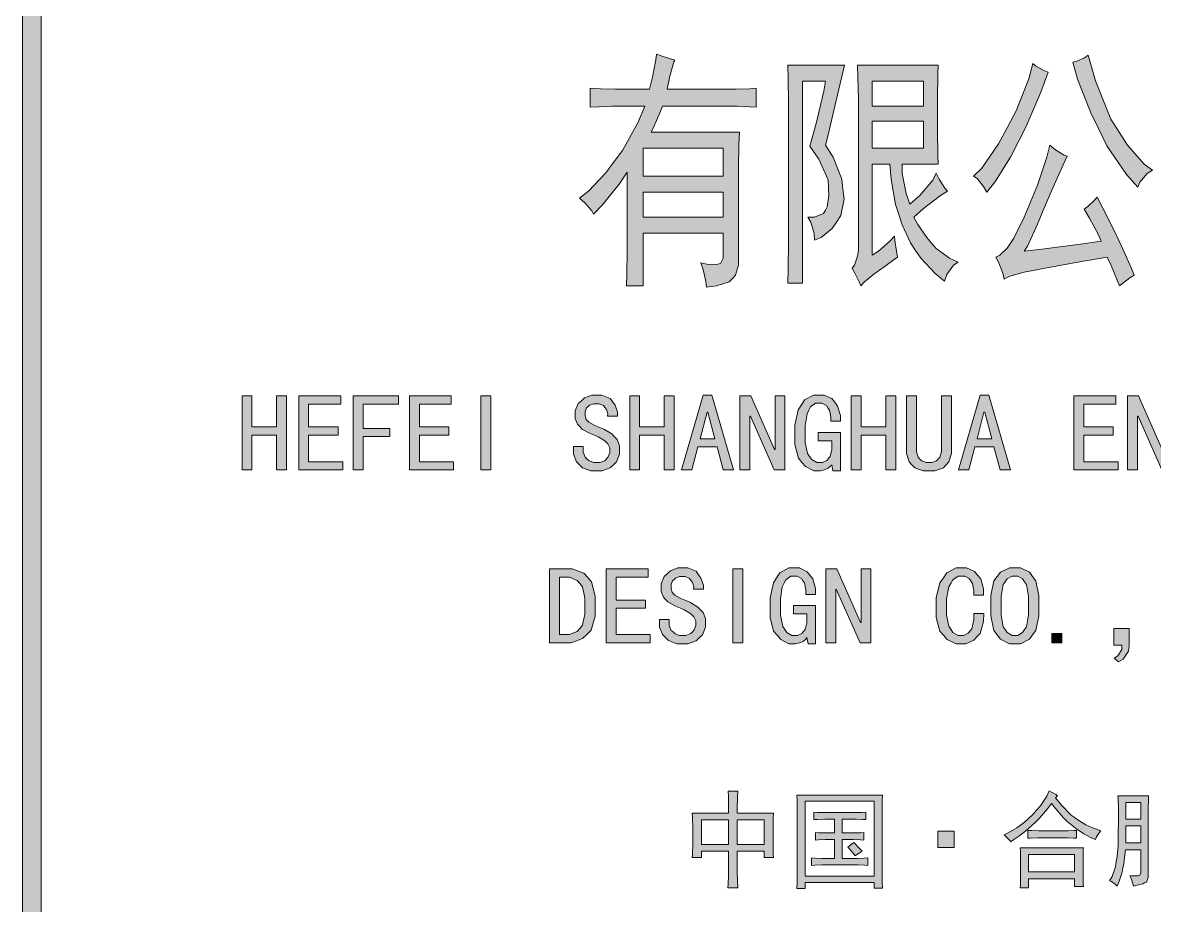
# Model space of a CAD drawing. Header units: millimetres. Extents: x 0 to 414, y 0 to 292.
# Drawn here: x 354.72 to 383.73, y 231.7 to 254.31 of the extents above; entities that cross this region are included whole.
import ezdxf

# ---------------------------------------------------------------- set-up
doc = ezdxf.new("R2010")
doc.units = ezdxf.units.MM

msp = doc.modelspace()

# ---------------------------------------------------------------- hatches: boundary and pattern name
h = msp.add_hatch(color=0)
h.dxf.hatch_style = 2
h.paths.add_polyline_path([(355.194306, 9.846028), (354.721583, 9.846028), (354.721583, 282.620861), (355.194306, 282.620861)])
h = msp.add_hatch(color=0)
h.paths.add_polyline_path([(368.9985, 249.816056), (369.224278, 249.995972), (369.668778, 250.461639), (369.883972, 250.750917), (370.102694, 251.040194), (370.494278, 251.749278), (370.674194, 252.172611), (369.965111, 252.172611), (369.827528, 252.172611), (369.481806, 252.1585), (369.273667, 252.144389), (369.273667, 252.631222), (369.531194, 252.620639), (369.915722, 252.606528), (370.042722, 252.606528), (370.790611, 252.606528), (370.868222, 252.913444), (370.956417, 253.361472), (370.967, 253.502583), (371.115167, 253.449667), (371.351528, 253.375583), (371.439722, 253.347361), (371.4115, 253.308556), (371.312722, 252.938139), (371.242167, 252.606528), (372.836722, 252.606528), (373.006056, 252.606528), (373.351778, 252.620639), (373.528167, 252.631222), (373.528167, 252.144389), (373.351778, 252.1585), (373.034278, 252.172611), (372.896694, 252.172611), (371.12575, 252.172611), (371.055194, 252.003278), (370.910556, 251.671667), (370.829417, 251.505861), (373.09425, 251.505861), (373.083667, 251.184833), (373.073083, 250.609806), (373.073083, 250.352278), (373.073083, 248.281472), (373.073083, 248.101556), (372.995472, 247.8405), (372.917861, 247.755833), (372.836722, 247.674694), (372.505111, 247.565333), (372.247583, 247.537111), (372.237, 247.678222), (372.169972, 247.985139), (372.11, 248.154472), (372.258167, 248.12625), (372.473361, 248.115667), (372.543917, 248.12625), (372.610944, 248.140361), (372.6815, 248.281472), (372.6815, 248.408472), (372.6815, 248.92), (370.631861, 248.92), (370.631861, 247.565333), (370.201472, 247.565333), (370.208528, 247.882833), (370.219111, 248.433167), (370.219111, 248.666), (370.219111, 250.482806), (370.0145, 250.175889), (369.580583, 249.636139), (369.354806, 249.406833), (369.316, 249.495028), (369.136083, 249.699639)])
h.paths.add_polyline_path([(372.6815, 250.3805), (372.6815, 251.096639), (370.631861, 251.096639), (370.631861, 250.3805)])
h.paths.add_polyline_path([(372.6815, 249.329222), (372.6815, 249.971278), (370.631861, 249.971278), (370.631861, 249.329222)])
h = msp.add_hatch(color=0)
h.dxf.hatch_style = 2
h.paths.add_polyline_path([(381.007056, 253.040444), (380.820083, 252.528917), (380.439083, 251.632861), (380.241528, 251.248333), (380.043972, 250.867333), (379.641806, 250.225278), (379.433667, 249.971278), (379.356056, 250.112389), (379.186722, 250.317), (379.098528, 250.3805), (379.306667, 250.585111), (379.737056, 251.209528), (379.966361, 251.632861), (380.192139, 252.056194), (380.516694, 252.874639), (380.615472, 253.26975), (380.6825, 253.20625), (380.880056, 253.093361)])
h = msp.add_hatch(color=0)
h.dxf.hatch_style = 2
h.paths.add_polyline_path([(382.033639, 253.477889), (382.220611, 252.82525), (382.61925, 251.837472), (382.830917, 251.505861), (383.042583, 251.17425), (383.469444, 250.687417), (383.684639, 250.532194), (383.547056, 250.444), (383.360083, 250.225278), (383.310694, 250.098278), (383.017889, 250.419306), (382.513417, 251.160139), (382.308806, 251.583472), (382.100667, 252.003278), (381.765528, 252.860528), (381.638528, 253.297972), (381.747889, 253.322667), (381.941917, 253.410861)])
h = msp.add_hatch(color=0)
h.dxf.hatch_style = 2
h.paths.add_polyline_path([(375.793, 253.220361), (375.613083, 252.465417), (375.369667, 251.442361), (375.299111, 251.17425), (375.496667, 250.867333), (375.722444, 250.302889), (375.750667, 250.045361), (375.782417, 249.791361), (375.69775, 249.368028), (375.584861, 249.202222), (375.471972, 249.036417), (375.18975, 248.807111), (375.023944, 248.740083), (375.013361, 248.909417), (374.925167, 249.202222), (374.847556, 249.329222), (375.023944, 249.329222), (375.249722, 249.420944), (375.299111, 249.509139), (375.3485, 249.597333), (375.387306, 249.886611), (375.376722, 250.084167), (375.369667, 250.28525), (375.133306, 250.814417), (374.904, 251.146028), (375.06275, 251.724583), (375.260306, 252.553611), (375.299111, 252.811139), (374.709972, 252.811139), (374.709972, 247.639417), (374.336028, 247.639417), (374.343083, 247.99925), (374.353667, 248.704806), (374.353667, 249.047), (374.353667, 252.042083), (374.353667, 252.274917), (374.343083, 252.860528), (374.336028, 253.220361)])
h = msp.add_hatch(color=0)
h.paths.add_polyline_path([(378.191889, 253.220361), (378.184833, 252.991056), (378.17425, 252.349), (378.17425, 251.939778), (378.17425, 251.544667), (378.184833, 250.916722), (378.191889, 250.687417), (377.267611, 250.687417), (377.267611, 250.444), (377.366389, 249.932472), (377.465167, 249.664361), (377.719167, 249.879556), (378.054306, 250.278194), (378.135444, 250.454583), (378.213056, 250.302889), (378.361222, 250.073583), (378.42825, 249.995972), (378.251861, 249.879556), (377.817944, 249.547944), (377.563944, 249.329222), (377.669778, 249.138722), (377.899083, 248.807111), (378.0155, 248.666), (378.135444, 248.524889), (378.477639, 248.281472), (378.703417, 248.179167), (378.587, 248.101556), (378.410611, 247.858139), (378.350639, 247.692333), (378.114278, 247.882833), (377.743861, 248.274417), (377.613333, 248.471972), (377.479278, 248.669528), (377.264083, 249.131667), (377.179417, 249.392722), (377.09475, 249.657306), (376.981861, 250.302889), (376.953639, 250.687417), (376.498556, 250.687417), (376.498556, 248.359083), (376.657306, 248.461389), (376.943056, 248.704806), (377.070056, 248.842389), (377.080639, 248.7295), (377.119444, 248.461389), (377.151194, 248.306167), (377.059472, 248.242667), (376.830167, 248.076861), (376.685528, 247.974556), (376.544417, 247.87225), (376.304528, 247.667639), (376.20575, 247.565333), (376.166944, 247.667639), (376.057583, 247.896944), (375.987028, 248.023944), (376.047, 248.101556), (376.124611, 248.330861), (376.145778, 248.486083), (376.145778, 252.095), (376.145778, 252.349), (376.135194, 252.913444), (376.124611, 253.220361)])
h.paths.add_polyline_path([(377.817944, 251.096639), (377.817944, 251.788083), (376.498556, 251.788083), (376.498556, 251.096639)])
h.paths.add_polyline_path([(377.817944, 252.172611), (377.817944, 252.811139), (376.498556, 252.811139), (376.498556, 252.172611)])
h = msp.add_hatch(color=0)
h.dxf.hatch_style = 2
h.paths.add_polyline_path([(382.36525, 248.715389), (382.287639, 248.895306), (382.072444, 249.304528), (381.934861, 249.533833), (382.033639, 249.611444), (382.199444, 249.766667), (382.27, 249.84075), (382.414639, 249.562056), (382.689806, 249.004667), (382.820333, 248.7295), (382.947333, 248.454333), (383.144889, 248.013361), (383.211917, 247.844028), (383.106083, 247.769944), (382.919111, 247.628833), (382.837972, 247.565333), (382.781528, 247.717028), (382.622778, 248.087444), (382.524, 248.306167), (381.864306, 248.18975), (380.932972, 248.023944), (380.664861, 247.974556), (380.393222, 247.921639), (380.005167, 247.80875), (379.885222, 247.741722), (379.857, 247.87225), (379.747639, 248.154472), (379.670028, 248.306167), (379.768806, 248.359083), (379.955778, 248.535472), (380.043972, 248.666), (380.132167, 248.793), (380.393222, 249.329222), (380.566083, 249.738444), (380.738944, 250.147667), (380.978833, 250.867333), (381.049389, 251.17425), (381.194028, 251.057833), (381.423333, 250.916722), (381.500944, 250.892028), (381.391583, 250.673306), (381.102306, 250.020667), (380.918861, 249.58675), (380.738944, 249.149306), (380.477889, 248.588389), (380.39675, 248.461389), (380.851833, 248.510778), (381.836083, 248.637778)])
h = msp.add_hatch(color=0)
h.dxf.hatch_style = 2
h.paths.add_polyline_path([(361.487861, 242.852222), (361.230333, 242.852222), (361.230333, 243.741222), (360.598861, 243.741222), (360.598861, 242.852222), (360.344861, 242.852222), (360.344861, 244.750167), (360.598861, 244.750167), (360.598861, 243.952889), (361.230333, 243.952889), (361.230333, 244.750167), (361.487861, 244.750167)])
h = msp.add_hatch(color=0)
h.dxf.hatch_style = 2
h.paths.add_polyline_path([(362.927194, 242.852222), (361.798306, 242.852222), (361.798306, 244.750167), (362.874278, 244.750167), (362.874278, 244.5385), (362.052306, 244.5385), (362.052306, 243.952889), (362.80725, 243.952889), (362.80725, 243.741222), (362.052306, 243.741222), (362.052306, 243.063889), (362.927194, 243.063889)])
h = msp.add_hatch(color=0)
h.dxf.hatch_style = 2
h.paths.add_polyline_path([(364.359472, 244.5385), (363.449306, 244.5385), (363.449306, 243.917611), (364.137222, 243.917611), (364.137222, 243.705944), (363.449306, 243.705944), (363.449306, 242.852222), (363.195306, 242.852222), (363.195306, 244.750167), (364.359472, 244.750167)])
h = msp.add_hatch(color=0)
h.dxf.hatch_style = 2
h.paths.add_polyline_path([(365.767056, 242.852222), (364.638167, 242.852222), (364.638167, 244.750167), (365.710611, 244.750167), (365.710611, 244.5385), (364.892167, 244.5385), (364.892167, 243.952889), (365.647111, 243.952889), (365.647111, 243.741222), (364.892167, 243.741222), (364.892167, 243.063889), (365.767056, 243.063889)])
h = msp.add_hatch(color=0)
h.dxf.hatch_style = 2
h.paths.add_polyline_path([(366.723083, 242.852222), (366.465556, 242.852222), (366.465556, 244.750167), (366.723083, 244.750167)])
h = msp.add_hatch(color=0)
h.dxf.hatch_style = 2
h.paths.add_polyline_path([(370.025083, 243.384917), (370.025083, 243.257917), (369.947472, 243.056833), (369.866333, 242.98275), (369.785194, 242.905139), (369.566472, 242.831056), (369.428889, 242.831056), (369.287778, 242.831056), (369.072583, 242.908667), (368.994972, 242.986278), (368.917361, 243.063889), (368.83975, 243.257917), (368.83975, 243.374333), (368.83975, 243.451944), (369.09375, 243.451944), (369.09375, 243.384917), (369.09375, 243.303778), (369.143139, 243.176778), (369.196056, 243.130917), (369.245444, 243.085056), (369.361861, 243.042722), (369.428889, 243.042722), (369.517083, 243.042722), (369.647611, 243.088583), (369.686417, 243.137972), (369.72875, 243.183833), (369.771083, 243.296722), (369.771083, 243.36375), (369.771083, 243.420194), (369.721694, 243.5225), (369.672306, 243.568361), (369.622917, 243.61775), (369.478278, 243.702417), (369.383028, 243.741222), (369.248972, 243.790611), (369.058472, 243.899972), (369.002028, 243.963472), (368.942056, 244.023444), (368.885611, 244.168083), (368.885611, 244.25275), (368.885611, 244.369167), (368.963222, 244.556139), (369.044361, 244.626694), (369.1255, 244.700778), (369.316, 244.771333), (369.428889, 244.771333), (369.57, 244.771333), (369.778139, 244.686667), (369.845167, 244.602), (369.908667, 244.513806), (369.972167, 244.330361), (369.972167, 244.228056), (369.714639, 244.228056), (369.721694, 244.291556), (369.689944, 244.400917), (369.647611, 244.450306), (369.608806, 244.499694), (369.499444, 244.549083), (369.428889, 244.549083), (369.361861, 244.549083), (369.256028, 244.513806), (369.217222, 244.478528), (369.178417, 244.44325), (369.139611, 244.344472), (369.139611, 244.2845), (369.139611, 244.235111), (369.171361, 244.146917), (369.199583, 244.111639), (369.231333, 244.076361), (369.390083, 243.991694), (369.517083, 243.942306), (369.637028, 243.889389), (369.827528, 243.772972), (369.894556, 243.702417), (369.961583, 243.631861), (370.025083, 243.473111)])
h = msp.add_hatch(color=0)
h.dxf.hatch_style = 2
h.paths.add_polyline_path([(371.422083, 242.852222), (371.168083, 242.852222), (371.168083, 243.741222), (370.536611, 243.741222), (370.536611, 242.852222), (370.282611, 242.852222), (370.282611, 244.750167), (370.536611, 244.750167), (370.536611, 243.952889), (371.168083, 243.952889), (371.168083, 244.750167), (371.422083, 244.750167)])
h = msp.add_hatch(color=0)
h.paths.add_polyline_path([(372.942556, 242.852222), (372.677972, 242.852222), (372.52275, 243.441361), (372.032389, 243.441361), (371.877167, 242.852222), (371.612583, 242.852222), (372.166444, 244.771333), (372.388694, 244.771333)])
h.paths.add_polyline_path([(372.466306, 243.653028), (372.289917, 244.330361), (372.265222, 244.330361), (372.088833, 243.653028)])
h = msp.add_hatch(color=0)
h.dxf.hatch_style = 2
h.paths.add_polyline_path([(374.261944, 242.852222), (373.986778, 242.852222), (373.376472, 244.228056), (373.365889, 244.228056), (373.365889, 242.852222), (373.108361, 242.852222), (373.108361, 244.750167), (373.387056, 244.750167), (373.997361, 243.374333), (374.007944, 243.374333), (374.007944, 244.750167), (374.261944, 244.750167)])
h = msp.add_hatch(color=0)
h.dxf.hatch_style = 2
h.paths.add_polyline_path([(375.683639, 242.831056), (375.493139, 242.831056), (375.461389, 242.986278), (375.440222, 242.954528), (375.369667, 242.898083), (375.323806, 242.876917), (375.274417, 242.852222), (375.172111, 242.831056), (375.115667, 242.831056), (374.99925, 242.831056), (374.791111, 242.940417), (374.699389, 243.04625), (374.611194, 243.155611), (374.519472, 243.501333), (374.519472, 243.741222), (374.519472, 244.002278), (374.600611, 244.390333), (374.685278, 244.517333), (374.766417, 244.644333), (374.995722, 244.771333), (375.140361, 244.771333), (375.267361, 244.771333), (375.464917, 244.679611), (375.539, 244.584361), (375.609556, 244.489111), (375.683639, 244.245694), (375.683639, 244.097528), (375.440222, 244.097528), (375.440222, 244.213944), (375.401417, 244.386806), (375.362611, 244.446778), (375.323806, 244.503222), (375.210917, 244.563194), (375.140361, 244.563194), (375.048639, 244.563194), (374.918111, 244.471472), (374.87225, 244.37975), (374.829917, 244.288028), (374.784056, 243.981111), (374.784056, 243.762389), (374.784056, 243.557778), (374.8405, 243.275556), (374.893417, 243.197944), (374.949861, 243.120333), (375.076861, 243.042722), (375.150944, 243.042722), (375.2215, 243.042722), (375.334389, 243.095639), (375.376722, 243.148556), (375.419056, 243.201472), (375.461389, 243.36375), (375.461389, 243.473111), (375.461389, 243.596583), (375.115667, 243.596583), (375.115667, 243.80825), (375.683639, 243.80825)])
h = msp.add_hatch(color=0)
h.dxf.hatch_style = 2
h.paths.add_polyline_path([(377.101806, 242.852222), (376.847806, 242.852222), (376.847806, 243.741222), (376.216333, 243.741222), (376.216333, 242.852222), (375.958806, 242.852222), (375.958806, 244.750167), (376.216333, 244.750167), (376.216333, 243.952889), (376.847806, 243.952889), (376.847806, 244.750167), (377.101806, 244.750167)])
h = msp.add_hatch(color=0)
h.dxf.hatch_style = 2
h.paths.add_polyline_path([(378.534083, 243.409611), (378.534083, 243.275556), (378.463528, 243.063889), (378.392972, 242.986278), (378.325944, 242.908667), (378.107222, 242.831056), (377.955528, 242.831056), (377.807361, 242.831056), (377.588639, 242.908667), (377.518083, 242.986278), (377.447528, 243.063889), (377.3805, 243.275556), (377.3805, 243.409611), (377.3805, 244.750167), (377.6345, 244.750167), (377.6345, 243.409611), (377.6345, 243.314361), (377.680361, 243.176778), (377.722694, 243.130917), (377.768556, 243.085056), (377.884972, 243.042722), (377.955528, 243.042722), (378.029611, 243.042722), (378.146028, 243.085056), (378.188361, 243.130917), (378.234222, 243.176778), (378.276556, 243.314361), (378.276556, 243.409611), (378.276556, 244.750167), (378.534083, 244.750167)])
h = msp.add_hatch(color=0)
h.paths.add_polyline_path([(380.040444, 242.852222), (379.775861, 242.852222), (379.620639, 243.441361), (379.130278, 243.441361), (378.975056, 242.852222), (378.710472, 242.852222), (379.264333, 244.771333), (379.486583, 244.771333)])
h.paths.add_polyline_path([(379.564194, 243.653028), (379.387806, 244.330361), (379.363111, 244.330361), (379.186722, 243.653028)])
h = msp.add_hatch(color=0)
h.dxf.hatch_style = 2
h.paths.add_polyline_path([(382.802694, 242.852222), (381.670278, 242.852222), (381.670278, 244.750167), (382.74625, 244.750167), (382.74625, 244.5385), (381.927806, 244.5385), (381.927806, 243.952889), (382.679222, 243.952889), (382.679222, 243.741222), (381.927806, 243.741222), (381.927806, 243.063889), (382.802694, 243.063889)])
h = msp.add_hatch(color=0)
h.dxf.hatch_style = 2
h.paths.add_polyline_path([(384.199694, 242.852222), (383.921, 242.852222), (383.314222, 244.228056), (383.300111, 244.228056), (383.300111, 242.852222), (383.046111, 242.852222), (383.046111, 244.750167), (383.324806, 244.750167), (383.935111, 243.374333), (383.945694, 243.374333), (383.945694, 244.750167), (384.199694, 244.750167)])
h = msp.add_hatch(color=0)
h.paths.add_polyline_path([(369.400667, 239.36325), (369.400667, 239.10925), (369.294833, 238.745889), (369.185472, 238.636528), (369.076111, 238.530694), (368.786833, 238.421333), (368.603389, 238.421333), (368.225917, 238.421333), (368.225917, 240.319278), (368.603389, 240.319278), (368.808, 240.319278), (369.111389, 240.206389), (369.206639, 240.097028), (369.305417, 239.984139), (369.400667, 239.620778)])
h.paths.add_polyline_path([(369.136083, 239.36325), (369.136083, 239.571389), (369.069056, 239.857139), (369.002028, 239.941806), (368.935, 240.022944), (368.737444, 240.107611), (368.603389, 240.107611), (368.483444, 240.107611), (368.483444, 238.633), (368.603389, 238.633), (368.737444, 238.633), (368.935, 238.714139), (369.002028, 238.79175), (369.069056, 238.872889), (369.136083, 239.158639)])
h = msp.add_hatch(color=0)
h.dxf.hatch_style = 2
h.paths.add_polyline_path([(370.811778, 238.421333), (369.679361, 238.421333), (369.679361, 240.319278), (370.755333, 240.319278), (370.755333, 240.107611), (369.933361, 240.107611), (369.933361, 239.518472), (370.688306, 239.518472), (370.688306, 239.310333), (369.933361, 239.310333), (369.933361, 238.633), (370.811778, 238.633)])
h = msp.add_hatch(color=0)
h.dxf.hatch_style = 2
h.paths.add_polyline_path([(372.229944, 238.954028), (372.229944, 238.827028), (372.148806, 238.625944), (372.067667, 238.548333), (371.990056, 238.47425), (371.771333, 238.400167), (371.630222, 238.400167), (371.492639, 238.400167), (371.277444, 238.477778), (371.199833, 238.555389), (371.122222, 238.633), (371.044611, 238.827028), (371.044611, 238.943444), (371.044611, 239.021056), (371.298611, 239.021056), (371.298611, 238.954028), (371.298611, 238.869361), (371.348, 238.742361), (371.397389, 238.700028), (371.446778, 238.654167), (371.563194, 238.611833), (371.630222, 238.611833), (371.718417, 238.611833), (371.848944, 238.657694), (371.891278, 238.703556), (371.933611, 238.752944), (371.975944, 238.865833), (371.975944, 238.932861), (371.975944, 238.985778), (371.926556, 239.091611), (371.873639, 239.137472), (371.82425, 239.183333), (371.679611, 239.271528), (371.587889, 239.310333), (371.453833, 239.359722), (371.263333, 239.469083), (371.203361, 239.532583), (371.146917, 239.592556), (371.086944, 239.737194), (371.086944, 239.818333), (371.086944, 239.93475), (371.168083, 240.12525), (371.249222, 240.195806), (371.330361, 240.269889), (371.520861, 240.340444), (371.630222, 240.340444), (371.774861, 240.340444), (371.983, 240.255778), (372.0465, 240.167583), (372.11, 240.082917), (372.1735, 239.895944), (372.1735, 239.797167), (371.9195, 239.797167), (371.926556, 239.857139), (371.891278, 239.970028), (371.852472, 240.019417), (371.813667, 240.068806), (371.704306, 240.118194), (371.630222, 240.118194), (371.563194, 240.118194), (371.460889, 240.082917), (371.422083, 240.047639), (371.383278, 240.008833), (371.344472, 239.913583), (371.344472, 239.853611), (371.344472, 239.804222), (371.372694, 239.716028), (371.404444, 239.68075), (371.436194, 239.645472), (371.591417, 239.557278), (371.718417, 239.507889), (371.841889, 239.4585), (372.028861, 239.338556), (372.095889, 239.271528), (372.162917, 239.200972), (372.229944, 239.042222)])
h = msp.add_hatch(color=0)
h.dxf.hatch_style = 2
h.paths.add_polyline_path([(373.182444, 238.421333), (372.928444, 238.421333), (372.928444, 240.319278), (373.182444, 240.319278)])
h = msp.add_hatch(color=0)
h.dxf.hatch_style = 2
h.paths.add_polyline_path([(375.048639, 238.400167), (374.858139, 238.400167), (374.826389, 238.555389), (374.801694, 238.520111), (374.734667, 238.467194), (374.685278, 238.4425), (374.639417, 238.421333), (374.537111, 238.400167), (374.480667, 238.400167), (374.36425, 238.400167), (374.156111, 238.509528), (374.064389, 238.615361), (373.972667, 238.724722), (373.880944, 239.070444), (373.880944, 239.310333), (373.880944, 239.571389), (373.965611, 239.959444), (374.050278, 240.086444), (374.131417, 240.213444), (374.360722, 240.340444), (374.505361, 240.340444), (374.632361, 240.340444), (374.829917, 240.245194), (374.904, 240.153472), (374.974556, 240.058222), (375.048639, 239.814806), (375.048639, 239.663111), (374.801694, 239.663111), (374.801694, 239.779528), (374.762889, 239.955917), (374.724083, 240.012361), (374.685278, 240.072333), (374.575917, 240.128778), (374.505361, 240.128778), (374.413639, 240.128778), (374.283111, 240.037056), (374.23725, 239.945333), (374.194917, 239.853611), (374.149056, 239.546694), (374.149056, 239.3315), (374.149056, 239.126889), (374.2055, 238.844667), (374.258417, 238.767056), (374.314861, 238.689444), (374.441861, 238.611833), (374.515944, 238.611833), (374.5865, 238.611833), (374.699389, 238.66475), (374.741722, 238.714139), (374.784056, 238.767056), (374.826389, 238.932861), (374.826389, 239.042222), (374.826389, 239.165694), (374.480667, 239.165694), (374.480667, 239.377361), (375.048639, 239.377361)])
h = msp.add_hatch(color=0)
h.dxf.hatch_style = 2
h.paths.add_polyline_path([(376.466806, 238.421333), (376.188111, 238.421333), (375.577806, 239.797167), (375.567222, 239.797167), (375.567222, 238.421333), (375.313222, 238.421333), (375.313222, 240.319278), (375.591917, 240.319278), (376.202222, 238.943444), (376.212806, 238.943444), (376.212806, 240.319278), (376.466806, 240.319278)])
h = msp.add_hatch(color=0)
h.dxf.hatch_style = 2
h.paths.add_polyline_path([(379.359583, 239.176278), (379.356056, 238.964611), (379.267861, 238.66475), (379.183194, 238.576556), (379.102056, 238.488361), (378.900972, 238.400167), (378.784556, 238.400167), (378.6505, 238.400167), (378.424722, 238.509528), (378.329472, 238.615361), (378.234222, 238.724722), (378.1425, 239.070444), (378.1425, 239.310333), (378.1425, 239.571389), (378.234222, 239.959444), (378.325944, 240.086444), (378.414139, 240.213444), (378.6505, 240.340444), (378.795139, 240.340444), (378.918611, 240.340444), (379.119694, 240.248722), (379.200833, 240.157), (379.281972, 240.065278), (379.356056, 239.80775), (379.349, 239.641944), (379.105583, 239.641944), (379.105583, 239.765417), (379.066778, 239.945333), (379.027972, 240.008833), (378.989167, 240.068806), (378.87275, 240.128778), (378.795139, 240.128778), (378.706944, 240.128778), (378.565833, 240.037056), (378.512917, 239.945333), (378.46, 239.853611), (378.407083, 239.546694), (378.407083, 239.3315), (378.407083, 239.130417), (378.46, 238.851722), (378.512917, 238.770583), (378.565833, 238.689444), (378.699889, 238.611833), (378.784556, 238.611833), (378.844528, 238.611833), (378.957417, 238.668278), (379.006806, 238.72825), (379.056194, 238.784694), (379.105583, 239.010472), (379.105583, 239.176278)])
h = msp.add_hatch(color=0)
h.paths.add_polyline_path([(380.770694, 239.377361), (380.770694, 239.116306), (380.689556, 238.742361), (380.608417, 238.625944), (380.527278, 238.513056), (380.305028, 238.400167), (380.160389, 238.400167), (380.01575, 238.400167), (379.789972, 238.513056), (379.705306, 238.625944), (379.620639, 238.742361), (379.5395, 239.116306), (379.5395, 239.377361), (379.5395, 239.634889), (379.620639, 240.008833), (379.705306, 240.118194), (379.789972, 240.231083), (380.01575, 240.340444), (380.160389, 240.340444), (380.305028, 240.340444), (380.527278, 240.231083), (380.608417, 240.118194), (380.689556, 240.008833), (380.770694, 239.634889)])
h.paths.add_polyline_path([(380.502583, 239.377361), (380.502583, 239.610194), (380.453194, 239.913583), (380.403806, 239.984139), (380.354417, 240.058222), (380.230944, 240.128778), (380.160389, 240.128778), (380.086306, 240.128778), (379.962833, 240.058222), (379.909917, 239.984139), (379.857, 239.913583), (379.804083, 239.610194), (379.804083, 239.377361), (379.804083, 239.141), (379.857, 238.834083), (379.909917, 238.76), (379.962833, 238.685917), (380.086306, 238.611833), (380.160389, 238.611833), (380.230944, 238.611833), (380.354417, 238.685917), (380.403806, 238.76), (380.453194, 238.834083), (380.502583, 239.141)])
h = msp.add_hatch(color=0)
h.dxf.hatch_style = 2
h.paths.add_polyline_path([(382.689806, 238.788222), (383.088444, 238.788222), (383.088444, 238.343722), (383.070806, 238.206139), (382.933222, 238.001528), (382.80975, 237.9345), (382.700389, 238.033278), (382.799167, 238.089722), (382.897944, 238.255528), (382.897944, 238.364889), (382.689806, 238.364889)])
h = msp.add_hatch(color=0)
h.dxf.hatch_style = 2
h.paths.add_polyline_path([(381.356306, 238.421333), (381.102306, 238.421333), (381.102306, 238.66475), (381.356306, 238.66475)])
h = msp.add_hatch(color=0)
h.paths.add_polyline_path([(373.051917, 234.618389), (373.044861, 234.470222), (373.041333, 234.188), (373.041333, 234.053944), (373.969139, 234.053944), (373.962083, 233.948111), (373.958556, 233.655306), (373.958556, 233.468333), (373.958556, 233.284889), (373.962083, 233.01325), (373.969139, 232.925056), (373.732778, 232.925056), (373.732778, 233.083806), (373.041333, 233.083806), (373.041333, 232.625194), (373.041333, 232.561694), (373.044861, 232.321806), (373.051917, 232.145417), (372.794389, 232.145417), (372.804972, 232.240667), (372.815556, 232.466444), (372.815556, 232.593444), (372.815556, 233.083806), (372.124111, 233.083806), (372.124111, 232.925056), (371.88775, 232.925056), (371.894806, 233.002667), (371.898333, 233.274306), (371.898333, 233.468333), (371.898333, 233.665889), (371.894806, 233.958694), (371.88775, 234.053944), (372.815556, 234.053944), (372.815556, 234.198583), (372.812028, 234.480806), (372.804972, 234.618389)])
h.paths.add_polyline_path([(373.732778, 233.253139), (373.732778, 233.884611), (373.041333, 233.884611), (373.041333, 233.253139)])
h.paths.add_polyline_path([(372.815556, 233.253139), (372.815556, 233.884611), (372.124111, 233.884611), (372.124111, 233.253139)])
h = msp.add_hatch(color=0)
h.paths.add_polyline_path([(376.763139, 234.523139), (376.756083, 234.389083), (376.752556, 234.09275), (376.752556, 233.926944), (376.752556, 232.783944), (376.752556, 232.618139), (376.756083, 232.293583), (376.763139, 232.134833), (376.547944, 232.134833), (376.547944, 232.283), (374.780528, 232.283), (374.780528, 232.12425), (374.565333, 232.12425), (374.572389, 232.290056), (374.575917, 232.628722), (374.575917, 232.805111), (374.575917, 233.926944), (374.575917, 234.085694), (374.572389, 234.385556), (374.565333, 234.523139)])
h.paths.add_polyline_path([(376.547944, 232.44175), (376.547944, 234.364389), (374.780528, 234.364389), (374.780528, 232.44175)])
h = msp.add_hatch(color=0)
h.dxf.hatch_style = 2
h.paths.add_polyline_path([(381.197556, 234.449056), (381.352778, 234.262083), (381.60325, 234.004556), (381.6985, 233.937528), (381.797278, 233.866972), (381.973667, 233.761139), (382.051278, 233.722333), (382.132417, 233.687056), (382.287639, 233.627083), (382.361722, 233.605917), (382.308806, 233.545944), (382.23825, 233.436583), (382.224139, 233.380139), (382.114778, 233.429528), (381.924278, 233.531833), (381.839611, 233.58475), (381.754944, 233.637667), (381.578556, 233.77525), (381.490361, 233.856389), (381.405694, 233.937528), (381.204611, 234.166833), (381.091722, 234.307944), (380.989417, 234.166833), (380.791861, 233.926944), (380.693083, 233.835222), (380.594306, 233.7435), (380.424972, 233.595333), (380.357944, 233.542417), (380.287389, 233.4895), (380.132167, 233.383667), (380.0475, 233.327222), (380.036917, 233.348389), (379.95225, 233.436583), (379.878167, 233.500083), (379.987528, 233.553), (380.202722, 233.68), (380.3015, 233.754083), (380.403806, 233.828167), (380.608417, 234.018667), (380.707194, 234.135083), (380.8095, 234.247972), (380.975306, 234.494917), (381.038806, 234.628972), (381.098778, 234.593694), (381.204611, 234.533722), (381.250472, 234.512556)])
h = msp.add_hatch(color=0)
h.paths.add_polyline_path([(383.106083, 232.455861), (383.176639, 232.448806), (383.282472, 232.448806), (383.314222, 232.455861), (383.3495, 232.459389), (383.384778, 232.522889), (383.384778, 232.582861), (383.384778, 233.115556), (382.989667, 233.115556), (382.979083, 232.988556), (382.947333, 232.755722), (382.926167, 232.649889), (382.905, 232.547583), (382.830917, 232.31475), (382.778, 232.18775), (382.728611, 232.240667), (382.633361, 232.311222), (382.583972, 232.325333), (382.647472, 232.438222), (382.735667, 232.685167), (382.756833, 232.815694), (382.778, 232.94975), (382.802694, 233.231972), (382.802694, 233.380139), (382.806222, 233.531833), (382.80975, 233.845806), (382.80975, 234.011611), (382.80975, 234.177417), (382.802694, 234.420833), (382.799167, 234.501972), (383.585861, 234.501972), (383.582333, 234.396139), (383.575278, 234.188), (383.575278, 234.085694), (383.575278, 232.508778), (383.575278, 232.41), (383.529417, 232.293583), (383.480028, 232.272417), (383.434167, 232.25125), (383.289528, 232.208917), (383.194278, 232.18775), (383.183694, 232.25125), (383.141361, 232.385306)])
h.paths.add_polyline_path([(383.384778, 233.295472), (383.384778, 233.732917), (383.00025, 233.732917), (383.00025, 233.295472)])
h.paths.add_polyline_path([(383.384778, 233.905778), (383.384778, 234.332639), (383.00025, 234.332639), (383.00025, 233.905778)])
h = msp.add_hatch(color=0)
h.dxf.hatch_style = 2
h.paths.add_polyline_path([(375.994083, 234.075111), (376.075222, 234.075111), (376.244556, 234.078639), (376.336278, 234.085694), (376.336278, 233.895194), (376.255139, 233.898722), (376.085806, 233.905778), (375.994083, 233.905778), (375.7295, 233.905778), (375.7295, 233.553), (375.92, 233.553), (376.01525, 233.553), (376.198694, 233.556528), (376.283361, 233.563583), (376.283361, 233.369556), (376.198694, 233.376611), (376.01525, 233.380139), (375.92, 233.380139), (375.7295, 233.380139), (375.7295, 232.900361), (376.025833, 232.900361), (376.124611, 232.900361), (376.304528, 232.907417), (376.389194, 232.910944), (376.389194, 232.720444), (376.308056, 232.7275), (376.128139, 232.731028), (376.025833, 232.731028), (375.302639, 232.731028), (375.210917, 232.731028), (375.031, 232.7275), (374.939278, 232.720444), (374.939278, 232.910944), (375.031, 232.907417), (375.210917, 232.900361), (375.302639, 232.900361), (375.535472, 232.900361), (375.535472, 233.380139), (375.387306, 233.380139), (375.295583, 233.380139), (375.12625, 233.376611), (375.045111, 233.369556), (375.045111, 233.563583), (375.12625, 233.556528), (375.295583, 233.553), (375.387306, 233.553), (375.535472, 233.553), (375.535472, 233.905778), (375.376722, 233.905778), (375.281472, 233.905778), (375.0945, 233.898722), (375.002778, 233.895194), (375.002778, 234.085694), (375.0945, 234.078639), (375.281472, 234.075111), (375.376722, 234.075111)])
h = msp.add_hatch(color=0)
h.dxf.hatch_style = 2
h.paths.add_polyline_path([(378.181306, 233.595333), (378.597583, 233.595333), (378.597583, 233.179056), (378.181306, 233.179056)])
h = msp.add_hatch(color=0)
h.dxf.hatch_style = 2
h.paths.add_polyline_path([(381.433917, 233.605917), (381.518583, 233.605917), (381.66675, 233.609444), (381.733778, 233.6165), (381.733778, 233.415417), (381.663222, 233.418944), (381.518583, 233.426), (381.4445, 233.426), (380.848306, 233.426), (380.735417, 233.426), (380.551972, 233.418944), (380.484944, 233.415417), (380.484944, 233.6165), (380.58725, 233.609444), (380.767167, 233.605917), (380.848306, 233.605917)])
h = msp.add_hatch(color=0)
h.dxf.hatch_style = 2
h.paths.add_polyline_path([(376.025833, 233.306056), (376.054056, 233.281361), (376.159889, 233.168472), (376.241028, 233.083806), (376.188111, 233.052056), (376.096389, 232.992083), (376.057583, 232.967389), (376.043472, 232.988556), (375.95175, 233.097917), (375.877667, 233.189639), (375.92, 233.221389), (375.994083, 233.281361)])
h = msp.add_hatch(color=0)
h.paths.add_polyline_path([(381.913694, 233.168472), (381.906639, 233.115556), (381.903111, 232.868611), (381.903111, 232.678111), (381.903111, 232.487611), (381.906639, 232.237139), (381.913694, 232.177167), (381.687917, 232.177167), (381.687917, 232.37825), (380.506111, 232.37825), (380.506111, 232.145417), (380.290917, 232.145417), (380.297972, 232.208917), (380.3015, 232.455861), (380.3015, 232.635778), (380.3015, 232.82275), (380.297972, 233.087333), (380.290917, 233.168472)])
h.paths.add_polyline_path([(381.687917, 232.551111), (381.687917, 232.999139), (380.506111, 232.999139), (380.506111, 232.551111)])

# ---------------------------------------------------------------- linework, layer by layer
at = {"color": 0, "lineweight": 0}
for points in [[(355.194306, 9.846028), (354.721583, 9.846028), (354.721583, 282.620861), (355.194306, 282.620861)], [(368.9985, 249.816056), (369.224278, 249.995972), (369.668778, 250.461639), (369.883972, 250.750917), (370.102694, 251.040194), (370.494278, 251.749278), (370.674194, 252.172611), (369.965111, 252.172611), (369.827528, 252.172611), (369.481806, 252.1585), (369.273667, 252.144389), (369.273667, 252.631222), (369.531194, 252.620639), (369.915722, 252.606528), (370.042722, 252.606528), (370.790611, 252.606528), (370.868222, 252.913444), (370.956417, 253.361472), (370.967, 253.502583), (371.115167, 253.449667), (371.351528, 253.375583), (371.439722, 253.347361), (371.4115, 253.308556), (371.312722, 252.938139), (371.242167, 252.606528), (372.836722, 252.606528), (373.006056, 252.606528), (373.351778, 252.620639), (373.528167, 252.631222), (373.528167, 252.144389), (373.351778, 252.1585), (373.034278, 252.172611), (372.896694, 252.172611), (371.12575, 252.172611), (371.055194, 252.003278), (370.910556, 251.671667), (370.829417, 251.505861), (373.09425, 251.505861), (373.083667, 251.184833), (373.073083, 250.609806), (373.073083, 250.352278), (373.073083, 248.281472), (373.073083, 248.101556), (372.995472, 247.8405), (372.917861, 247.755833), (372.836722, 247.674694), (372.505111, 247.565333), (372.247583, 247.537111), (372.237, 247.678222), (372.169972, 247.985139), (372.11, 248.154472), (372.258167, 248.12625), (372.473361, 248.115667), (372.543917, 248.12625), (372.610944, 248.140361), (372.6815, 248.281472), (372.6815, 248.408472), (372.6815, 248.92), (370.631861, 248.92), (370.631861, 247.565333), (370.201472, 247.565333), (370.208528, 247.882833), (370.219111, 248.433167), (370.219111, 248.666), (370.219111, 250.482806), (370.0145, 250.175889), (369.580583, 249.636139), (369.354806, 249.406833), (369.316, 249.495028), (369.136083, 249.699639)], [(381.007056, 253.040444), (380.820083, 252.528917), (380.439083, 251.632861), (380.241528, 251.248333), (380.043972, 250.867333), (379.641806, 250.225278), (379.433667, 249.971278), (379.356056, 250.112389), (379.186722, 250.317), (379.098528, 250.3805), (379.306667, 250.585111), (379.737056, 251.209528), (379.966361, 251.632861), (380.192139, 252.056194), (380.516694, 252.874639), (380.615472, 253.26975), (380.6825, 253.20625), (380.880056, 253.093361)], [(382.033639, 253.477889), (382.220611, 252.82525), (382.61925, 251.837472), (382.830917, 251.505861), (383.042583, 251.17425), (383.469444, 250.687417), (383.684639, 250.532194), (383.547056, 250.444), (383.360083, 250.225278), (383.310694, 250.098278), (383.017889, 250.419306), (382.513417, 251.160139), (382.308806, 251.583472), (382.100667, 252.003278), (381.765528, 252.860528), (381.638528, 253.297972), (381.747889, 253.322667), (381.941917, 253.410861)], [(375.793, 253.220361), (375.613083, 252.465417), (375.369667, 251.442361), (375.299111, 251.17425), (375.496667, 250.867333), (375.722444, 250.302889), (375.750667, 250.045361), (375.782417, 249.791361), (375.69775, 249.368028), (375.584861, 249.202222), (375.471972, 249.036417), (375.18975, 248.807111), (375.023944, 248.740083), (375.013361, 248.909417), (374.925167, 249.202222), (374.847556, 249.329222), (375.023944, 249.329222), (375.249722, 249.420944), (375.299111, 249.509139), (375.3485, 249.597333), (375.387306, 249.886611), (375.376722, 250.084167), (375.369667, 250.28525), (375.133306, 250.814417), (374.904, 251.146028), (375.06275, 251.724583), (375.260306, 252.553611), (375.299111, 252.811139), (374.709972, 252.811139), (374.709972, 247.639417), (374.336028, 247.639417), (374.343083, 247.99925), (374.353667, 248.704806), (374.353667, 249.047), (374.353667, 252.042083), (374.353667, 252.274917), (374.343083, 252.860528), (374.336028, 253.220361)], [(378.191889, 253.220361), (378.184833, 252.991056), (378.17425, 252.349), (378.17425, 251.939778), (378.17425, 251.544667), (378.184833, 250.916722), (378.191889, 250.687417), (377.267611, 250.687417), (377.267611, 250.444), (377.366389, 249.932472), (377.465167, 249.664361), (377.719167, 249.879556), (378.054306, 250.278194), (378.135444, 250.454583), (378.213056, 250.302889), (378.361222, 250.073583), (378.42825, 249.995972), (378.251861, 249.879556), (377.817944, 249.547944), (377.563944, 249.329222), (377.669778, 249.138722), (377.899083, 248.807111), (378.0155, 248.666), (378.135444, 248.524889), (378.477639, 248.281472), (378.703417, 248.179167), (378.587, 248.101556), (378.410611, 247.858139), (378.350639, 247.692333), (378.114278, 247.882833), (377.743861, 248.274417), (377.613333, 248.471972), (377.479278, 248.669528), (377.264083, 249.131667), (377.179417, 249.392722), (377.09475, 249.657306), (376.981861, 250.302889), (376.953639, 250.687417), (376.498556, 250.687417), (376.498556, 248.359083), (376.657306, 248.461389), (376.943056, 248.704806), (377.070056, 248.842389), (377.080639, 248.7295), (377.119444, 248.461389), (377.151194, 248.306167), (377.059472, 248.242667), (376.830167, 248.076861), (376.685528, 247.974556), (376.544417, 247.87225), (376.304528, 247.667639), (376.20575, 247.565333), (376.166944, 247.667639), (376.057583, 247.896944), (375.987028, 248.023944), (376.047, 248.101556), (376.124611, 248.330861), (376.145778, 248.486083), (376.145778, 252.095), (376.145778, 252.349), (376.135194, 252.913444), (376.124611, 253.220361)], [(377.817944, 252.172611), (377.817944, 252.811139), (376.498556, 252.811139), (376.498556, 252.172611)], [(377.817944, 251.096639), (377.817944, 251.788083), (376.498556, 251.788083), (376.498556, 251.096639)], [(372.6815, 250.3805), (372.6815, 251.096639), (370.631861, 251.096639), (370.631861, 250.3805)], [(382.36525, 248.715389), (382.287639, 248.895306), (382.072444, 249.304528), (381.934861, 249.533833), (382.033639, 249.611444), (382.199444, 249.766667), (382.27, 249.84075), (382.414639, 249.562056), (382.689806, 249.004667), (382.820333, 248.7295), (382.947333, 248.454333), (383.144889, 248.013361), (383.211917, 247.844028), (383.106083, 247.769944), (382.919111, 247.628833), (382.837972, 247.565333), (382.781528, 247.717028), (382.622778, 248.087444), (382.524, 248.306167), (381.864306, 248.18975), (380.932972, 248.023944), (380.664861, 247.974556), (380.393222, 247.921639), (380.005167, 247.80875), (379.885222, 247.741722), (379.857, 247.87225), (379.747639, 248.154472), (379.670028, 248.306167), (379.768806, 248.359083), (379.955778, 248.535472), (380.043972, 248.666), (380.132167, 248.793), (380.393222, 249.329222), (380.566083, 249.738444), (380.738944, 250.147667), (380.978833, 250.867333), (381.049389, 251.17425), (381.194028, 251.057833), (381.423333, 250.916722), (381.500944, 250.892028), (381.391583, 250.673306), (381.102306, 250.020667), (380.918861, 249.58675), (380.738944, 249.149306), (380.477889, 248.588389), (380.39675, 248.461389), (380.851833, 248.510778), (381.836083, 248.637778)], [(372.6815, 249.329222), (372.6815, 249.971278), (370.631861, 249.971278), (370.631861, 249.329222)], [(361.487861, 242.852222), (361.230333, 242.852222), (361.230333, 243.741222), (360.598861, 243.741222), (360.598861, 242.852222), (360.344861, 242.852222), (360.344861, 244.750167), (360.598861, 244.750167), (360.598861, 243.952889), (361.230333, 243.952889), (361.230333, 244.750167), (361.487861, 244.750167)], [(362.927194, 242.852222), (361.798306, 242.852222), (361.798306, 244.750167), (362.874278, 244.750167), (362.874278, 244.5385), (362.052306, 244.5385), (362.052306, 243.952889), (362.80725, 243.952889), (362.80725, 243.741222), (362.052306, 243.741222), (362.052306, 243.063889), (362.927194, 243.063889)], [(364.359472, 244.5385), (363.449306, 244.5385), (363.449306, 243.917611), (364.137222, 243.917611), (364.137222, 243.705944), (363.449306, 243.705944), (363.449306, 242.852222), (363.195306, 242.852222), (363.195306, 244.750167), (364.359472, 244.750167)], [(365.767056, 242.852222), (364.638167, 242.852222), (364.638167, 244.750167), (365.710611, 244.750167), (365.710611, 244.5385), (364.892167, 244.5385), (364.892167, 243.952889), (365.647111, 243.952889), (365.647111, 243.741222), (364.892167, 243.741222), (364.892167, 243.063889), (365.767056, 243.063889)], [(366.723083, 242.852222), (366.465556, 242.852222), (366.465556, 244.750167), (366.723083, 244.750167)], [(370.025083, 243.384917), (370.025083, 243.257917), (369.947472, 243.056833), (369.866333, 242.98275), (369.785194, 242.905139), (369.566472, 242.831056), (369.428889, 242.831056), (369.287778, 242.831056), (369.072583, 242.908667), (368.994972, 242.986278), (368.917361, 243.063889), (368.83975, 243.257917), (368.83975, 243.374333), (368.83975, 243.451944), (369.09375, 243.451944), (369.09375, 243.384917), (369.09375, 243.303778), (369.143139, 243.176778), (369.196056, 243.130917), (369.245444, 243.085056), (369.361861, 243.042722), (369.428889, 243.042722), (369.517083, 243.042722), (369.647611, 243.088583), (369.686417, 243.137972), (369.72875, 243.183833), (369.771083, 243.296722), (369.771083, 243.36375), (369.771083, 243.420194), (369.721694, 243.5225), (369.672306, 243.568361), (369.622917, 243.61775), (369.478278, 243.702417), (369.383028, 243.741222), (369.248972, 243.790611), (369.058472, 243.899972), (369.002028, 243.963472), (368.942056, 244.023444), (368.885611, 244.168083), (368.885611, 244.25275), (368.885611, 244.369167), (368.963222, 244.556139), (369.044361, 244.626694), (369.1255, 244.700778), (369.316, 244.771333), (369.428889, 244.771333), (369.57, 244.771333), (369.778139, 244.686667), (369.845167, 244.602), (369.908667, 244.513806), (369.972167, 244.330361), (369.972167, 244.228056), (369.714639, 244.228056), (369.721694, 244.291556), (369.689944, 244.400917), (369.647611, 244.450306), (369.608806, 244.499694), (369.499444, 244.549083), (369.428889, 244.549083), (369.361861, 244.549083), (369.256028, 244.513806), (369.217222, 244.478528), (369.178417, 244.44325), (369.139611, 244.344472), (369.139611, 244.2845), (369.139611, 244.235111), (369.171361, 244.146917), (369.199583, 244.111639), (369.231333, 244.076361), (369.390083, 243.991694), (369.517083, 243.942306), (369.637028, 243.889389), (369.827528, 243.772972), (369.894556, 243.702417), (369.961583, 243.631861), (370.025083, 243.473111)], [(371.422083, 242.852222), (371.168083, 242.852222), (371.168083, 243.741222), (370.536611, 243.741222), (370.536611, 242.852222), (370.282611, 242.852222), (370.282611, 244.750167), (370.536611, 244.750167), (370.536611, 243.952889), (371.168083, 243.952889), (371.168083, 244.750167), (371.422083, 244.750167)], [(372.942556, 242.852222), (372.677972, 242.852222), (372.52275, 243.441361), (372.032389, 243.441361), (371.877167, 242.852222), (371.612583, 242.852222), (372.166444, 244.771333), (372.388694, 244.771333)], [(374.261944, 242.852222), (373.986778, 242.852222), (373.376472, 244.228056), (373.365889, 244.228056), (373.365889, 242.852222), (373.108361, 242.852222), (373.108361, 244.750167), (373.387056, 244.750167), (373.997361, 243.374333), (374.007944, 243.374333), (374.007944, 244.750167), (374.261944, 244.750167)], [(375.683639, 242.831056), (375.493139, 242.831056), (375.461389, 242.986278), (375.440222, 242.954528), (375.369667, 242.898083), (375.323806, 242.876917), (375.274417, 242.852222), (375.172111, 242.831056), (375.115667, 242.831056), (374.99925, 242.831056), (374.791111, 242.940417), (374.699389, 243.04625), (374.611194, 243.155611), (374.519472, 243.501333), (374.519472, 243.741222), (374.519472, 244.002278), (374.600611, 244.390333), (374.685278, 244.517333), (374.766417, 244.644333), (374.995722, 244.771333), (375.140361, 244.771333), (375.267361, 244.771333), (375.464917, 244.679611), (375.539, 244.584361), (375.609556, 244.489111), (375.683639, 244.245694), (375.683639, 244.097528), (375.440222, 244.097528), (375.440222, 244.213944), (375.401417, 244.386806), (375.362611, 244.446778), (375.323806, 244.503222), (375.210917, 244.563194), (375.140361, 244.563194), (375.048639, 244.563194), (374.918111, 244.471472), (374.87225, 244.37975), (374.829917, 244.288028), (374.784056, 243.981111), (374.784056, 243.762389), (374.784056, 243.557778), (374.8405, 243.275556), (374.893417, 243.197944), (374.949861, 243.120333), (375.076861, 243.042722), (375.150944, 243.042722), (375.2215, 243.042722), (375.334389, 243.095639), (375.376722, 243.148556), (375.419056, 243.201472), (375.461389, 243.36375), (375.461389, 243.473111), (375.461389, 243.596583), (375.115667, 243.596583), (375.115667, 243.80825), (375.683639, 243.80825)], [(377.101806, 242.852222), (376.847806, 242.852222), (376.847806, 243.741222), (376.216333, 243.741222), (376.216333, 242.852222), (375.958806, 242.852222), (375.958806, 244.750167), (376.216333, 244.750167), (376.216333, 243.952889), (376.847806, 243.952889), (376.847806, 244.750167), (377.101806, 244.750167)], [(378.534083, 243.409611), (378.534083, 243.275556), (378.463528, 243.063889), (378.392972, 242.986278), (378.325944, 242.908667), (378.107222, 242.831056), (377.955528, 242.831056), (377.807361, 242.831056), (377.588639, 242.908667), (377.518083, 242.986278), (377.447528, 243.063889), (377.3805, 243.275556), (377.3805, 243.409611), (377.3805, 244.750167), (377.6345, 244.750167), (377.6345, 243.409611), (377.6345, 243.314361), (377.680361, 243.176778), (377.722694, 243.130917), (377.768556, 243.085056), (377.884972, 243.042722), (377.955528, 243.042722), (378.029611, 243.042722), (378.146028, 243.085056), (378.188361, 243.130917), (378.234222, 243.176778), (378.276556, 243.314361), (378.276556, 243.409611), (378.276556, 244.750167), (378.534083, 244.750167)], [(380.040444, 242.852222), (379.775861, 242.852222), (379.620639, 243.441361), (379.130278, 243.441361), (378.975056, 242.852222), (378.710472, 242.852222), (379.264333, 244.771333), (379.486583, 244.771333)], [(382.802694, 242.852222), (381.670278, 242.852222), (381.670278, 244.750167), (382.74625, 244.750167), (382.74625, 244.5385), (381.927806, 244.5385), (381.927806, 243.952889), (382.679222, 243.952889), (382.679222, 243.741222), (381.927806, 243.741222), (381.927806, 243.063889), (382.802694, 243.063889)], [(384.199694, 242.852222), (383.921, 242.852222), (383.314222, 244.228056), (383.300111, 244.228056), (383.300111, 242.852222), (383.046111, 242.852222), (383.046111, 244.750167), (383.324806, 244.750167), (383.935111, 243.374333), (383.945694, 243.374333), (383.945694, 244.750167), (384.199694, 244.750167)], [(372.466306, 243.653028), (372.289917, 244.330361), (372.265222, 244.330361), (372.088833, 243.653028)], [(379.564194, 243.653028), (379.387806, 244.330361), (379.363111, 244.330361), (379.186722, 243.653028)], [(369.400667, 239.36325), (369.400667, 239.10925), (369.294833, 238.745889), (369.185472, 238.636528), (369.076111, 238.530694), (368.786833, 238.421333), (368.603389, 238.421333), (368.225917, 238.421333), (368.225917, 240.319278), (368.603389, 240.319278), (368.808, 240.319278), (369.111389, 240.206389), (369.206639, 240.097028), (369.305417, 239.984139), (369.400667, 239.620778)], [(370.811778, 238.421333), (369.679361, 238.421333), (369.679361, 240.319278), (370.755333, 240.319278), (370.755333, 240.107611), (369.933361, 240.107611), (369.933361, 239.518472), (370.688306, 239.518472), (370.688306, 239.310333), (369.933361, 239.310333), (369.933361, 238.633), (370.811778, 238.633)], [(372.229944, 238.954028), (372.229944, 238.827028), (372.148806, 238.625944), (372.067667, 238.548333), (371.990056, 238.47425), (371.771333, 238.400167), (371.630222, 238.400167), (371.492639, 238.400167), (371.277444, 238.477778), (371.199833, 238.555389), (371.122222, 238.633), (371.044611, 238.827028), (371.044611, 238.943444), (371.044611, 239.021056), (371.298611, 239.021056), (371.298611, 238.954028), (371.298611, 238.869361), (371.348, 238.742361), (371.397389, 238.700028), (371.446778, 238.654167), (371.563194, 238.611833), (371.630222, 238.611833), (371.718417, 238.611833), (371.848944, 238.657694), (371.891278, 238.703556), (371.933611, 238.752944), (371.975944, 238.865833), (371.975944, 238.932861), (371.975944, 238.985778), (371.926556, 239.091611), (371.873639, 239.137472), (371.82425, 239.183333), (371.679611, 239.271528), (371.587889, 239.310333), (371.453833, 239.359722), (371.263333, 239.469083), (371.203361, 239.532583), (371.146917, 239.592556), (371.086944, 239.737194), (371.086944, 239.818333), (371.086944, 239.93475), (371.168083, 240.12525), (371.249222, 240.195806), (371.330361, 240.269889), (371.520861, 240.340444), (371.630222, 240.340444), (371.774861, 240.340444), (371.983, 240.255778), (372.0465, 240.167583), (372.11, 240.082917), (372.1735, 239.895944), (372.1735, 239.797167), (371.9195, 239.797167), (371.926556, 239.857139), (371.891278, 239.970028), (371.852472, 240.019417), (371.813667, 240.068806), (371.704306, 240.118194), (371.630222, 240.118194), (371.563194, 240.118194), (371.460889, 240.082917), (371.422083, 240.047639), (371.383278, 240.008833), (371.344472, 239.913583), (371.344472, 239.853611), (371.344472, 239.804222), (371.372694, 239.716028), (371.404444, 239.68075), (371.436194, 239.645472), (371.591417, 239.557278), (371.718417, 239.507889), (371.841889, 239.4585), (372.028861, 239.338556), (372.095889, 239.271528), (372.162917, 239.200972), (372.229944, 239.042222)], [(373.182444, 238.421333), (372.928444, 238.421333), (372.928444, 240.319278), (373.182444, 240.319278)], [(375.048639, 238.400167), (374.858139, 238.400167), (374.826389, 238.555389), (374.801694, 238.520111), (374.734667, 238.467194), (374.685278, 238.4425), (374.639417, 238.421333), (374.537111, 238.400167), (374.480667, 238.400167), (374.36425, 238.400167), (374.156111, 238.509528), (374.064389, 238.615361), (373.972667, 238.724722), (373.880944, 239.070444), (373.880944, 239.310333), (373.880944, 239.571389), (373.965611, 239.959444), (374.050278, 240.086444), (374.131417, 240.213444), (374.360722, 240.340444), (374.505361, 240.340444), (374.632361, 240.340444), (374.829917, 240.245194), (374.904, 240.153472), (374.974556, 240.058222), (375.048639, 239.814806), (375.048639, 239.663111), (374.801694, 239.663111), (374.801694, 239.779528), (374.762889, 239.955917), (374.724083, 240.012361), (374.685278, 240.072333), (374.575917, 240.128778), (374.505361, 240.128778), (374.413639, 240.128778), (374.283111, 240.037056), (374.23725, 239.945333), (374.194917, 239.853611), (374.149056, 239.546694), (374.149056, 239.3315), (374.149056, 239.126889), (374.2055, 238.844667), (374.258417, 238.767056), (374.314861, 238.689444), (374.441861, 238.611833), (374.515944, 238.611833), (374.5865, 238.611833), (374.699389, 238.66475), (374.741722, 238.714139), (374.784056, 238.767056), (374.826389, 238.932861), (374.826389, 239.042222), (374.826389, 239.165694), (374.480667, 239.165694), (374.480667, 239.377361), (375.048639, 239.377361)], [(376.466806, 238.421333), (376.188111, 238.421333), (375.577806, 239.797167), (375.567222, 239.797167), (375.567222, 238.421333), (375.313222, 238.421333), (375.313222, 240.319278), (375.591917, 240.319278), (376.202222, 238.943444), (376.212806, 238.943444), (376.212806, 240.319278), (376.466806, 240.319278)], [(379.359583, 239.176278), (379.356056, 238.964611), (379.267861, 238.66475), (379.183194, 238.576556), (379.102056, 238.488361), (378.900972, 238.400167), (378.784556, 238.400167), (378.6505, 238.400167), (378.424722, 238.509528), (378.329472, 238.615361), (378.234222, 238.724722), (378.1425, 239.070444), (378.1425, 239.310333), (378.1425, 239.571389), (378.234222, 239.959444), (378.325944, 240.086444), (378.414139, 240.213444), (378.6505, 240.340444), (378.795139, 240.340444), (378.918611, 240.340444), (379.119694, 240.248722), (379.200833, 240.157), (379.281972, 240.065278), (379.356056, 239.80775), (379.349, 239.641944), (379.105583, 239.641944), (379.105583, 239.765417), (379.066778, 239.945333), (379.027972, 240.008833), (378.989167, 240.068806), (378.87275, 240.128778), (378.795139, 240.128778), (378.706944, 240.128778), (378.565833, 240.037056), (378.512917, 239.945333), (378.46, 239.853611), (378.407083, 239.546694), (378.407083, 239.3315), (378.407083, 239.130417), (378.46, 238.851722), (378.512917, 238.770583), (378.565833, 238.689444), (378.699889, 238.611833), (378.784556, 238.611833), (378.844528, 238.611833), (378.957417, 238.668278), (379.006806, 238.72825), (379.056194, 238.784694), (379.105583, 239.010472), (379.105583, 239.176278)], [(380.770694, 239.377361), (380.770694, 239.116306), (380.689556, 238.742361), (380.608417, 238.625944), (380.527278, 238.513056), (380.305028, 238.400167), (380.160389, 238.400167), (380.01575, 238.400167), (379.789972, 238.513056), (379.705306, 238.625944), (379.620639, 238.742361), (379.5395, 239.116306), (379.5395, 239.377361), (379.5395, 239.634889), (379.620639, 240.008833), (379.705306, 240.118194), (379.789972, 240.231083), (380.01575, 240.340444), (380.160389, 240.340444), (380.305028, 240.340444), (380.527278, 240.231083), (380.608417, 240.118194), (380.689556, 240.008833), (380.770694, 239.634889)], [(369.136083, 239.36325), (369.136083, 239.571389), (369.069056, 239.857139), (369.002028, 239.941806), (368.935, 240.022944), (368.737444, 240.107611), (368.603389, 240.107611), (368.483444, 240.107611), (368.483444, 238.633), (368.603389, 238.633), (368.737444, 238.633), (368.935, 238.714139), (369.002028, 238.79175), (369.069056, 238.872889), (369.136083, 239.158639)], [(380.502583, 239.377361), (380.502583, 239.610194), (380.453194, 239.913583), (380.403806, 239.984139), (380.354417, 240.058222), (380.230944, 240.128778), (380.160389, 240.128778), (380.086306, 240.128778), (379.962833, 240.058222), (379.909917, 239.984139), (379.857, 239.913583), (379.804083, 239.610194), (379.804083, 239.377361), (379.804083, 239.141), (379.857, 238.834083), (379.909917, 238.76), (379.962833, 238.685917), (380.086306, 238.611833), (380.160389, 238.611833), (380.230944, 238.611833), (380.354417, 238.685917), (380.403806, 238.76), (380.453194, 238.834083), (380.502583, 239.141)], [(382.689806, 238.788222), (383.088444, 238.788222), (383.088444, 238.343722), (383.070806, 238.206139), (382.933222, 238.001528), (382.80975, 237.9345), (382.700389, 238.033278), (382.799167, 238.089722), (382.897944, 238.255528), (382.897944, 238.364889), (382.689806, 238.364889)], [(381.356306, 238.421333), (381.102306, 238.421333), (381.102306, 238.66475), (381.356306, 238.66475)], [(373.051917, 234.618389), (373.044861, 234.470222), (373.041333, 234.188), (373.041333, 234.053944), (373.969139, 234.053944), (373.962083, 233.948111), (373.958556, 233.655306), (373.958556, 233.468333), (373.958556, 233.284889), (373.962083, 233.01325), (373.969139, 232.925056), (373.732778, 232.925056), (373.732778, 233.083806), (373.041333, 233.083806), (373.041333, 232.625194), (373.041333, 232.561694), (373.044861, 232.321806), (373.051917, 232.145417), (372.794389, 232.145417), (372.804972, 232.240667), (372.815556, 232.466444), (372.815556, 232.593444), (372.815556, 233.083806), (372.124111, 233.083806), (372.124111, 232.925056), (371.88775, 232.925056), (371.894806, 233.002667), (371.898333, 233.274306), (371.898333, 233.468333), (371.898333, 233.665889), (371.894806, 233.958694), (371.88775, 234.053944), (372.815556, 234.053944), (372.815556, 234.198583), (372.812028, 234.480806), (372.804972, 234.618389)], [(376.763139, 234.523139), (376.756083, 234.389083), (376.752556, 234.09275), (376.752556, 233.926944), (376.752556, 232.783944), (376.752556, 232.618139), (376.756083, 232.293583), (376.763139, 232.134833), (376.547944, 232.134833), (376.547944, 232.283), (374.780528, 232.283), (374.780528, 232.12425), (374.565333, 232.12425), (374.572389, 232.290056), (374.575917, 232.628722), (374.575917, 232.805111), (374.575917, 233.926944), (374.575917, 234.085694), (374.572389, 234.385556), (374.565333, 234.523139)], [(381.197556, 234.449056), (381.352778, 234.262083), (381.60325, 234.004556), (381.6985, 233.937528), (381.797278, 233.866972), (381.973667, 233.761139), (382.051278, 233.722333), (382.132417, 233.687056), (382.287639, 233.627083), (382.361722, 233.605917), (382.308806, 233.545944), (382.23825, 233.436583), (382.224139, 233.380139), (382.114778, 233.429528), (381.924278, 233.531833), (381.839611, 233.58475), (381.754944, 233.637667), (381.578556, 233.77525), (381.490361, 233.856389), (381.405694, 233.937528), (381.204611, 234.166833), (381.091722, 234.307944), (380.989417, 234.166833), (380.791861, 233.926944), (380.693083, 233.835222), (380.594306, 233.7435), (380.424972, 233.595333), (380.357944, 233.542417), (380.287389, 233.4895), (380.132167, 233.383667), (380.0475, 233.327222), (380.036917, 233.348389), (379.95225, 233.436583), (379.878167, 233.500083), (379.987528, 233.553), (380.202722, 233.68), (380.3015, 233.754083), (380.403806, 233.828167), (380.608417, 234.018667), (380.707194, 234.135083), (380.8095, 234.247972), (380.975306, 234.494917), (381.038806, 234.628972), (381.098778, 234.593694), (381.204611, 234.533722), (381.250472, 234.512556)], [(383.106083, 232.455861), (383.176639, 232.448806), (383.282472, 232.448806), (383.314222, 232.455861), (383.3495, 232.459389), (383.384778, 232.522889), (383.384778, 232.582861), (383.384778, 233.115556), (382.989667, 233.115556), (382.979083, 232.988556), (382.947333, 232.755722), (382.926167, 232.649889), (382.905, 232.547583), (382.830917, 232.31475), (382.778, 232.18775), (382.728611, 232.240667), (382.633361, 232.311222), (382.583972, 232.325333), (382.647472, 232.438222), (382.735667, 232.685167), (382.756833, 232.815694), (382.778, 232.94975), (382.802694, 233.231972), (382.802694, 233.380139), (382.806222, 233.531833), (382.80975, 233.845806), (382.80975, 234.011611), (382.80975, 234.177417), (382.802694, 234.420833), (382.799167, 234.501972), (383.585861, 234.501972), (383.582333, 234.396139), (383.575278, 234.188), (383.575278, 234.085694), (383.575278, 232.508778), (383.575278, 232.41), (383.529417, 232.293583), (383.480028, 232.272417), (383.434167, 232.25125), (383.289528, 232.208917), (383.194278, 232.18775), (383.183694, 232.25125), (383.141361, 232.385306)], [(376.547944, 232.44175), (376.547944, 234.364389), (374.780528, 234.364389), (374.780528, 232.44175)], [(383.384778, 233.905778), (383.384778, 234.332639), (383.00025, 234.332639), (383.00025, 233.905778)], [(372.815556, 233.253139), (372.815556, 233.884611), (372.124111, 233.884611), (372.124111, 233.253139)], [(373.732778, 233.253139), (373.732778, 233.884611), (373.041333, 233.884611), (373.041333, 233.253139)], [(375.994083, 234.075111), (376.075222, 234.075111), (376.244556, 234.078639), (376.336278, 234.085694), (376.336278, 233.895194), (376.255139, 233.898722), (376.085806, 233.905778), (375.994083, 233.905778), (375.7295, 233.905778), (375.7295, 233.553), (375.92, 233.553), (376.01525, 233.553), (376.198694, 233.556528), (376.283361, 233.563583), (376.283361, 233.369556), (376.198694, 233.376611), (376.01525, 233.380139), (375.92, 233.380139), (375.7295, 233.380139), (375.7295, 232.900361), (376.025833, 232.900361), (376.124611, 232.900361), (376.304528, 232.907417), (376.389194, 232.910944), (376.389194, 232.720444), (376.308056, 232.7275), (376.128139, 232.731028), (376.025833, 232.731028), (375.302639, 232.731028), (375.210917, 232.731028), (375.031, 232.7275), (374.939278, 232.720444), (374.939278, 232.910944), (375.031, 232.907417), (375.210917, 232.900361), (375.302639, 232.900361), (375.535472, 232.900361), (375.535472, 233.380139), (375.387306, 233.380139), (375.295583, 233.380139), (375.12625, 233.376611), (375.045111, 233.369556), (375.045111, 233.563583), (375.12625, 233.556528), (375.295583, 233.553), (375.387306, 233.553), (375.535472, 233.553), (375.535472, 233.905778), (375.376722, 233.905778), (375.281472, 233.905778), (375.0945, 233.898722), (375.002778, 233.895194), (375.002778, 234.085694), (375.0945, 234.078639), (375.281472, 234.075111), (375.376722, 234.075111)], [(378.181306, 233.595333), (378.597583, 233.595333), (378.597583, 233.179056), (378.181306, 233.179056)], [(381.433917, 233.605917), (381.518583, 233.605917), (381.66675, 233.609444), (381.733778, 233.6165), (381.733778, 233.415417), (381.663222, 233.418944), (381.518583, 233.426), (381.4445, 233.426), (380.848306, 233.426), (380.735417, 233.426), (380.551972, 233.418944), (380.484944, 233.415417), (380.484944, 233.6165), (380.58725, 233.609444), (380.767167, 233.605917), (380.848306, 233.605917)], [(383.384778, 233.295472), (383.384778, 233.732917), (383.00025, 233.732917), (383.00025, 233.295472)], [(376.025833, 233.306056), (376.054056, 233.281361), (376.159889, 233.168472), (376.241028, 233.083806), (376.188111, 233.052056), (376.096389, 232.992083), (376.057583, 232.967389), (376.043472, 232.988556), (375.95175, 233.097917), (375.877667, 233.189639), (375.92, 233.221389), (375.994083, 233.281361)], [(381.913694, 233.168472), (381.906639, 233.115556), (381.903111, 232.868611), (381.903111, 232.678111), (381.903111, 232.487611), (381.906639, 232.237139), (381.913694, 232.177167), (381.687917, 232.177167), (381.687917, 232.37825), (380.506111, 232.37825), (380.506111, 232.145417), (380.290917, 232.145417), (380.297972, 232.208917), (380.3015, 232.455861), (380.3015, 232.635778), (380.3015, 232.82275), (380.297972, 233.087333), (380.290917, 233.168472)], [(381.687917, 232.551111), (381.687917, 232.999139), (380.506111, 232.999139), (380.506111, 232.551111)]]:
    msp.add_lwpolyline(points, close=True, dxfattribs=at)

doc.saveas('drawing.dxf')
